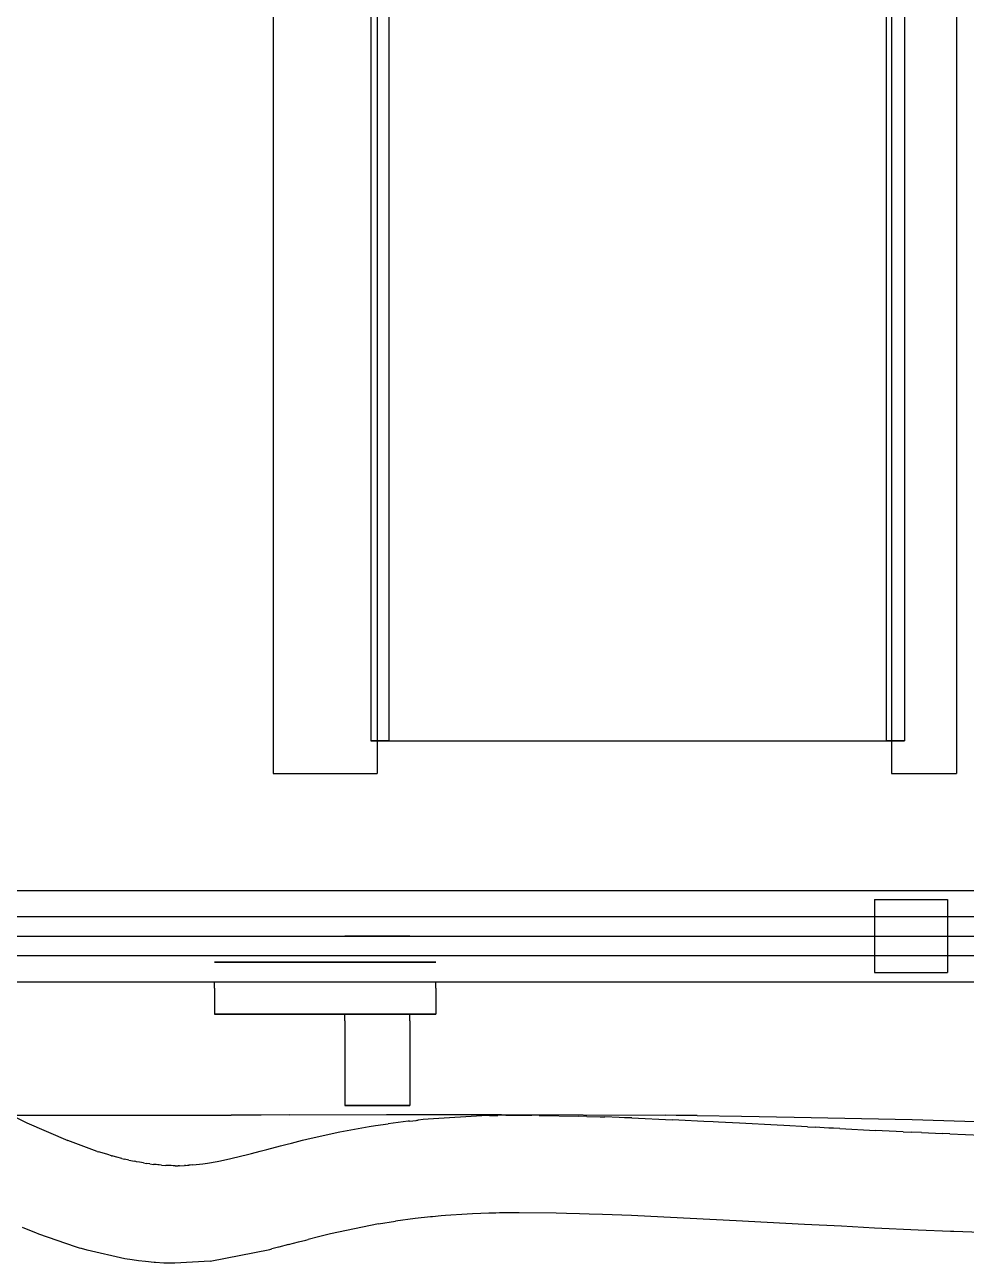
# Model space of a CAD drawing. Header units: millimetres. Extents: x -808 to -5, y -418 to 283.
# Drawn here: x -209.18 to -193.26, y -249.76 to -228.83 of the extents above; entities that cross this region are included whole.
import ezdxf

# ---------------------------------------------------------------- set-up
doc = ezdxf.new("R2010")
doc.units = ezdxf.units.MM
doc.layers.add('HIDDEN', color=8, linetype='Continuous')
doc.layers.add('VISIBLE', color=7, linetype='Continuous')

msp = doc.modelspace()

# ---------------------------------------------------------------- linework, layer by layer
at = {"layer": 'HIDDEN'}
for points in [[(-204.98, -209.579), (-204.98, -241.479)], [(-204.98, -209.579), (-204.98, -241.479)], [(-203.22, -209.579), (-203.22, -241.479)], [(-203.22, -209.579), (-203.22, -241.479)], [(-194.53, -209.579), (-194.53, -241.479)], [(-194.53, -209.579), (-194.53, -241.479)], [(-193.43, -209.579), (-193.43, -241.479)], [(-193.43, -209.579), (-193.43, -241.479)], [(-203.33, -210.129), (-203.33, -240.929)], [(-203.33, -210.129), (-203.33, -240.929)], [(-203.33, -210.129), (-203.33, -240.929)], [(-203.33, -210.129), (-203.33, -240.929)], [(-203.33, -210.129), (-203.33, -240.929)], [(-203.33, -210.129), (-203.33, -240.929)], [(-203.33, -210.129), (-203.33, -240.929)], [(-203.33, -210.129), (-203.33, -240.929)], [(-203.33, -210.129), (-203.33, -240.929)], [(-203.023, -210.129), (-203.023, -240.929)], [(-203.023, -210.129), (-203.023, -240.929)], [(-203.023, -210.129), (-203.023, -240.929)], [(-203.023, -210.129), (-203.023, -240.929)], [(-203.023, -210.129), (-203.023, -240.929)], [(-203.023, -210.129), (-203.023, -240.929)], [(-203.023, -210.129), (-203.023, -240.929)], [(-203.023, -210.129), (-203.023, -240.929)], [(-203.023, -210.129), (-203.023, -240.929)], [(-194.617, -210.129), (-194.617, -240.929)], [(-194.617, -210.129), (-194.617, -240.929)], [(-194.617, -210.129), (-194.617, -240.929)], [(-194.617, -210.129), (-194.617, -240.929)], [(-194.617, -210.129), (-194.617, -240.929)], [(-194.617, -210.129), (-194.617, -240.929)], [(-194.617, -210.129), (-194.617, -240.929)], [(-194.617, -210.129), (-194.617, -240.929)], [(-194.617, -210.129), (-194.617, -240.929)], [(-194.31, -210.129), (-194.31, -240.929)], [(-194.31, -210.129), (-194.31, -240.929)], [(-194.31, -210.129), (-194.31, -240.929)], [(-194.31, -210.129), (-194.31, -240.929)], [(-194.31, -210.129), (-194.31, -240.929)], [(-194.31, -210.129), (-194.31, -240.929)], [(-194.31, -210.129), (-194.31, -240.929)], [(-194.31, -210.129), (-194.31, -240.929)], [(-194.31, -210.129), (-194.31, -240.929)], [(-203.33, -240.929), (-194.617, -240.929)], [(-203.33, -240.929), (-203.023, -240.929)], [(-203.33, -240.929), (-194.617, -240.929)], [(-203.023, -240.929), (-203.33, -240.929)], [(-203.33, -240.929), (-194.617, -240.929)], [(-203.33, -240.929), (-203.023, -240.929)], [(-203.33, -240.929), (-194.617, -240.929)], [(-203.023, -240.929), (-203.33, -240.929)], [(-203.33, -240.929), (-194.617, -240.929)], [(-203.33, -240.929), (-203.023, -240.929)], [(-203.33, -240.929), (-194.617, -240.929)], [(-203.023, -240.929), (-203.33, -240.929)], [(-203.33, -240.929), (-194.617, -240.929)], [(-203.33, -240.929), (-203.023, -240.929)], [(-203.33, -240.929), (-194.617, -240.929)], [(-203.023, -240.929), (-203.33, -240.929)], [(-203.33, -240.929), (-194.617, -240.929)], [(-203.33, -240.929), (-203.023, -240.929)], [(-203.023, -240.929), (-194.31, -240.929)], [(-203.023, -240.929), (-194.31, -240.929)], [(-203.023, -240.929), (-194.31, -240.929)], [(-203.023, -240.929), (-194.31, -240.929)], [(-203.023, -240.929), (-194.31, -240.929)], [(-203.023, -240.929), (-194.31, -240.929)], [(-203.023, -240.929), (-194.31, -240.929)], [(-203.023, -240.929), (-194.31, -240.929)], [(-203.023, -240.929), (-194.31, -240.929)], [(-194.617, -240.929), (-194.31, -240.929)], [(-194.31, -240.929), (-194.617, -240.929)], [(-194.617, -240.929), (-194.31, -240.929)], [(-194.31, -240.929), (-194.617, -240.929)], [(-194.617, -240.929), (-194.31, -240.929)], [(-194.31, -240.929), (-194.617, -240.929)], [(-194.617, -240.929), (-194.31, -240.929)], [(-194.31, -240.929), (-194.617, -240.929)], [(-194.617, -240.929), (-194.31, -240.929)], [(-204.98, -241.479), (-203.22, -241.479)], [(-204.98, -241.479), (-203.22, -241.479)], [(-194.53, -241.479), (-193.43, -241.479)], [(-194.53, -241.479), (-193.43, -241.479)], [(-317.4, -243.459), (-97.4, -243.459)], [(-317.4, -243.459), (-97.4, -243.459)], [(-317.4, -243.459), (-97.4, -243.459)], [(-194.816, -243.613), (-193.584, -243.613)], [(-194.816, -243.613), (-193.584, -243.613)], [(-194.816, -243.613), (-194.816, -244.845)], [(-194.816, -243.613), (-194.816, -244.845)], [(-193.584, -243.613), (-193.584, -244.845)], [(-193.584, -243.613), (-193.584, -244.845)], [(-317.4, -243.899), (-97.4, -243.899)], [(-317.4, -243.899), (-97.4, -243.899)], [(-317.4, -244.229), (-97.4, -244.229)], [(-317.4, -244.229), (-97.4, -244.229)], [(-317.4, -244.229), (-97.4, -244.229)], [(-317.4, -244.229), (-97.4, -244.229)], [(-317.4, -244.229), (-97.4, -244.229)], [(-317.4, -244.229), (-97.4, -244.229)], [(-203.77, -244.229), (-203.766, -244.229)], [(-203.766, -244.229), (-203.77, -244.229)], [(-203.766, -244.229), (-203.734, -244.229)], [(-203.734, -244.229), (-203.766, -244.229)], [(-203.734, -244.229), (-203.673, -244.229)], [(-203.673, -244.229), (-203.734, -244.229)], [(-203.673, -244.229), (-203.585, -244.229)], [(-203.585, -244.229), (-203.673, -244.229)], [(-203.585, -244.229), (-203.476, -244.229)], [(-203.476, -244.229), (-203.585, -244.229)], [(-203.476, -244.229), (-203.352, -244.229)], [(-203.352, -244.229), (-203.476, -244.229)], [(-203.352, -244.229), (-203.22, -244.229)], [(-203.22, -244.229), (-203.352, -244.229)], [(-203.088, -244.229), (-203.22, -244.229)], [(-203.22, -244.229), (-203.088, -244.229)], [(-202.964, -244.229), (-203.088, -244.229)], [(-203.088, -244.229), (-202.964, -244.229)], [(-202.855, -244.229), (-202.964, -244.229)], [(-202.964, -244.229), (-202.855, -244.229)], [(-202.767, -244.229), (-202.855, -244.229)], [(-202.855, -244.229), (-202.767, -244.229)], [(-202.706, -244.229), (-202.767, -244.229)], [(-202.767, -244.229), (-202.706, -244.229)], [(-202.674, -244.229), (-202.706, -244.229)], [(-202.706, -244.229), (-202.674, -244.229)], [(-202.67, -244.229), (-202.674, -244.229)], [(-202.674, -244.229), (-202.67, -244.229)], [(-317.4, -244.559), (-97.4, -244.559)], [(-317.4, -244.559), (-97.4, -244.559)], [(-205.97, -244.669), (-205.956, -244.669)], [(-205.956, -244.669), (-205.97, -244.669)], [(-205.956, -244.669), (-205.848, -244.669)], [(-205.848, -244.669), (-205.956, -244.669)], [(-205.848, -244.669), (-205.639, -244.669)], [(-205.639, -244.669), (-205.848, -244.669)], [(-205.639, -244.669), (-205.34, -244.669)], [(-205.34, -244.669), (-205.639, -244.669)], [(-205.34, -244.669), (-204.969, -244.669)], [(-204.969, -244.669), (-205.34, -244.669)], [(-204.969, -244.669), (-204.548, -244.669)], [(-204.548, -244.669), (-204.969, -244.669)], [(-204.548, -244.669), (-204.1, -244.669)], [(-204.1, -244.669), (-204.548, -244.669)], [(-203.652, -244.669), (-204.1, -244.669)], [(-204.1, -244.669), (-203.652, -244.669)], [(-203.231, -244.669), (-203.652, -244.669)], [(-203.652, -244.669), (-203.231, -244.669)], [(-202.86, -244.669), (-203.231, -244.669)], [(-203.231, -244.669), (-202.86, -244.669)], [(-202.561, -244.669), (-202.86, -244.669)], [(-202.86, -244.669), (-202.561, -244.669)], [(-202.352, -244.669), (-202.561, -244.669)], [(-202.561, -244.669), (-202.352, -244.669)], [(-202.244, -244.669), (-202.352, -244.669)], [(-202.352, -244.669), (-202.244, -244.669)], [(-202.23, -244.669), (-202.244, -244.669)], [(-202.244, -244.669), (-202.23, -244.669)], [(-194.816, -244.845), (-193.584, -244.845)], [(-194.816, -244.845), (-193.584, -244.845)], [(-317.4, -244.999), (-97.4, -244.999)], [(-317.4, -244.999), (-97.4, -244.999)], [(-317.4, -244.999), (-97.4, -244.999)], [(-205.97, -245.549), (-205.956, -245.549)], [(-205.956, -245.549), (-205.848, -245.549)], [(-205.848, -245.549), (-205.639, -245.549)], [(-205.639, -245.549), (-205.34, -245.549)], [(-205.34, -245.549), (-204.969, -245.549)], [(-204.969, -245.549), (-204.548, -245.549)], [(-204.548, -245.549), (-204.1, -245.549)], [(-204.1, -245.549), (-203.652, -245.549)], [(-203.652, -245.549), (-203.231, -245.549)], [(-203.231, -245.549), (-202.86, -245.549)], [(-202.86, -245.549), (-202.561, -245.549)], [(-202.561, -245.549), (-202.352, -245.549)], [(-202.352, -245.549), (-202.244, -245.549)], [(-202.244, -245.549), (-202.23, -245.549)], [(-203.77, -247.089), (-203.766, -247.089)], [(-203.766, -247.089), (-203.734, -247.089)], [(-203.734, -247.089), (-203.673, -247.089)], [(-203.673, -247.089), (-203.585, -247.089)], [(-203.585, -247.089), (-203.476, -247.089)], [(-203.476, -247.089), (-203.352, -247.089)], [(-203.352, -247.089), (-203.22, -247.089)], [(-203.22, -247.089), (-203.088, -247.089)], [(-203.088, -247.089), (-202.964, -247.089)], [(-202.964, -247.089), (-202.855, -247.089)], [(-202.855, -247.089), (-202.767, -247.089)], [(-202.767, -247.089), (-202.706, -247.089)], [(-202.706, -247.089), (-202.674, -247.089)], [(-202.674, -247.089), (-202.67, -247.089)]]:
    msp.add_lwpolyline(points, dxfattribs=at)
at = {"layer": 'VISIBLE'}
for points in [[(-317.4, -243.459), (-97.4, -243.459)], [(-317.4, -244.999), (-97.4, -244.999)], [(-205.97, -245.109), (-205.97, -244.999)], [(-202.23, -245.109), (-202.23, -244.999)], [(-205.97, -245.109), (-205.97, -245.549)], [(-202.23, -245.109), (-202.23, -245.549)], [(-205.956, -245.549), (-205.97, -245.549)], [(-205.848, -245.549), (-205.956, -245.549)], [(-205.639, -245.549), (-205.848, -245.549)], [(-205.34, -245.549), (-205.639, -245.549)], [(-204.969, -245.549), (-205.34, -245.549)], [(-204.548, -245.549), (-204.969, -245.549)], [(-204.1, -245.549), (-204.548, -245.549)], [(-203.652, -245.549), (-204.1, -245.549)], [(-203.77, -245.659), (-203.77, -245.549)], [(-203.77, -245.659), (-203.77, -247.089)], [(-203.231, -245.549), (-203.652, -245.549)], [(-202.86, -245.549), (-203.231, -245.549)], [(-202.561, -245.549), (-202.86, -245.549)], [(-202.67, -245.659), (-202.67, -245.549)], [(-202.67, -245.659), (-202.67, -247.089)], [(-202.352, -245.549), (-202.561, -245.549)], [(-202.244, -245.549), (-202.352, -245.549)], [(-202.23, -245.549), (-202.244, -245.549)], [(-203.766, -247.089), (-203.77, -247.089)], [(-203.734, -247.089), (-203.766, -247.089)], [(-203.673, -247.089), (-203.734, -247.089)], [(-203.585, -247.089), (-203.673, -247.089)], [(-203.476, -247.089), (-203.585, -247.089)], [(-203.352, -247.089), (-203.476, -247.089)], [(-203.22, -247.089), (-203.352, -247.089)], [(-203.088, -247.089), (-203.22, -247.089)], [(-202.964, -247.089), (-203.088, -247.089)], [(-202.855, -247.089), (-202.964, -247.089)], [(-202.767, -247.089), (-202.855, -247.089)], [(-202.706, -247.089), (-202.767, -247.089)], [(-202.674, -247.089), (-202.706, -247.089)], [(-202.67, -247.089), (-202.674, -247.089)], [(-209.584, -247.166), (-209.144, -247.383)], [(-209.403, -247.256), (-207.161, -247.255)], [(-207.161, -247.255), (-206.795, -247.255)], [(-206.795, -247.255), (-206.268, -247.254)], [(-206.268, -247.254), (-205.689, -247.253)], [(-205.186, -247.252), (-205.689, -247.253)], [(-204.699, -247.25), (-205.186, -247.252)], [(-204.699, -247.25), (-203.067, -247.246)], [(-203.067, -247.246), (-201.12, -247.245)], [(-202.696, -247.357), (-203.036, -247.4)], [(-202.674, -247.354), (-202.696, -247.357)], [(-202.674, -247.354), (-202.561, -247.342)], [(-202.561, -247.342), (-202.544, -247.34)], [(-202.544, -247.34), (-202.532, -247.339)], [(-202.445, -247.33), (-202.532, -247.339)], [(-202.363, -247.322), (-202.445, -247.33)], [(-201.362, -247.262), (-202.363, -247.322)], [(-201.322, -247.261), (-201.362, -247.262)], [(-201.322, -247.261), (-201.184, -247.259)], [(-201.05, -247.257), (-201.184, -247.259)], [(-201.12, -247.245), (-198.354, -247.257)], [(-201.05, -247.257), (-200.609, -247.257)], [(-200.484, -247.258), (-200.609, -247.257)], [(-200.484, -247.258), (-199.812, -247.272)], [(-199.678, -247.275), (-199.812, -247.272)], [(-199.678, -247.275), (-199.454, -247.282)], [(-199.454, -247.282), (-199.372, -247.285)], [(-199.129, -247.294), (-199.372, -247.285)], [(-199.043, -247.297), (-199.129, -247.294)], [(-198.92, -247.302), (-199.043, -247.297)], [(-198.92, -247.302), (-198.237, -247.333)], [(-198.168, -247.259), (-198.354, -247.257)], [(-198.124, -247.339), (-198.237, -247.333)], [(-197.814, -247.263), (-198.168, -247.259)], [(-197.699, -247.36), (-198.124, -247.339)], [(-197.814, -247.263), (-197.062, -247.272)], [(-197.544, -247.368), (-197.699, -247.36)], [(-197.062, -247.272), (-196.172, -247.286)], [(-196.172, -247.286), (-194.181, -247.329)], [(-194.181, -247.329), (-191.69, -247.405)], [(-209.144, -247.383), (-208.45, -247.684)], [(-204.339, -247.644), (-203.856, -247.539)], [(-203.856, -247.539), (-203.67, -247.503)], [(-203.67, -247.503), (-203.358, -247.448)], [(-203.358, -247.448), (-203.253, -247.431)], [(-203.253, -247.431), (-203.036, -247.4)], [(-197.453, -247.373), (-197.544, -247.368)], [(-197.217, -247.385), (-197.453, -247.373)], [(-197.099, -247.392), (-197.217, -247.385)], [(-196.459, -247.425), (-197.099, -247.392)], [(-196.35, -247.431), (-196.459, -247.425)], [(-195.95, -247.452), (-196.35, -247.431)], [(-195.95, -247.452), (-195.817, -247.459)], [(-195.585, -247.472), (-195.817, -247.459)], [(-195.507, -247.476), (-195.585, -247.472)], [(-195.399, -247.481), (-195.507, -247.476)], [(-195.399, -247.481), (-194.797, -247.512)], [(-194.687, -247.517), (-194.797, -247.512)], [(-194.33, -247.535), (-194.687, -247.517)], [(-194.33, -247.535), (-194.183, -247.542)], [(-194.024, -247.549), (-194.183, -247.542)], [(-194.024, -247.549), (-193.667, -247.565)], [(-193.544, -247.57), (-193.667, -247.565)], [(-193.544, -247.57), (-193.011, -247.592)], [(-207.958, -247.866), (-208.45, -247.684)], [(-205.089, -247.834), (-204.854, -247.773)], [(-204.854, -247.773), (-204.742, -247.744)], [(-204.742, -247.744), (-204.671, -247.726)], [(-204.671, -247.726), (-204.484, -247.679)], [(-204.484, -247.679), (-204.339, -247.644)], [(-207.958, -247.866), (-207.935, -247.873)], [(-207.909, -247.881), (-207.935, -247.873)], [(-207.778, -247.921), (-207.909, -247.881)], [(-207.716, -247.939), (-207.778, -247.921)], [(-207.716, -247.939), (-207.703, -247.942)], [(-207.685, -247.947), (-207.703, -247.942)], [(-207.624, -247.964), (-207.685, -247.947)], [(-207.54, -247.986), (-207.624, -247.964)], [(-207.54, -247.986), (-207.496, -247.997)], [(-205.873, -248.025), (-205.694, -247.986)], [(-205.694, -247.986), (-205.674, -247.982)], [(-205.674, -247.982), (-205.417, -247.919)], [(-205.417, -247.919), (-205.349, -247.902)], [(-205.349, -247.902), (-205.201, -247.863)], [(-205.201, -247.863), (-205.089, -247.834)], [(-207.421, -248.014), (-207.496, -247.997)], [(-207.421, -248.014), (-207.327, -248.034)], [(-207.304, -248.039), (-207.327, -248.034)], [(-207.289, -248.042), (-207.304, -248.039)], [(-207.241, -248.051), (-207.289, -248.042)], [(-207.174, -248.062), (-207.241, -248.051)], [(-207.174, -248.062), (-207.123, -248.071)], [(-207.066, -248.079), (-207.123, -248.071)], [(-207.066, -248.079), (-207.002, -248.086)], [(-206.959, -248.091), (-207.002, -248.086)], [(-206.931, -248.094), (-206.959, -248.091)], [(-206.907, -248.096), (-206.931, -248.094)], [(-206.869, -248.099), (-206.907, -248.096)], [(-206.869, -248.099), (-206.793, -248.104)], [(-206.761, -248.105), (-206.793, -248.104)], [(-206.706, -248.107), (-206.761, -248.105)], [(-206.67, -248.108), (-206.706, -248.107)], [(-206.637, -248.108), (-206.67, -248.108)], [(-206.637, -248.108), (-206.588, -248.108)], [(-206.565, -248.108), (-206.588, -248.108)], [(-206.565, -248.108), (-206.479, -248.105)], [(-206.461, -248.104), (-206.479, -248.105)], [(-206.461, -248.104), (-206.427, -248.102)], [(-206.427, -248.102), (-206.415, -248.101)], [(-206.415, -248.101), (-206.407, -248.1)], [(-206.381, -248.098), (-206.407, -248.1)], [(-206.337, -248.095), (-206.381, -248.098)], [(-206.337, -248.095), (-206.172, -248.076)], [(-206.172, -248.076), (-206.093, -248.064)], [(-206.093, -248.064), (-205.929, -248.036)], [(-205.929, -248.036), (-205.873, -248.025)], [(-202.582, -249.003), (-202.915, -249.047)], [(-202.323, -248.974), (-202.582, -249.003)], [(-202.286, -248.97), (-202.323, -248.974)], [(-202.139, -248.956), (-202.286, -248.97)], [(-202.069, -248.95), (-202.139, -248.956)], [(-201.702, -248.925), (-202.069, -248.95)], [(-201.611, -248.92), (-201.702, -248.925)], [(-201.472, -248.915), (-201.611, -248.92)], [(-201.336, -248.91), (-201.472, -248.915)], [(-201.215, -248.908), (-201.336, -248.91)], [(-201.154, -248.907), (-201.215, -248.908)], [(-200.973, -248.905), (-201.154, -248.907)], [(-200.822, -248.905), (-200.973, -248.905)], [(-200.197, -248.911), (-200.822, -248.905)], [(-200.024, -248.915), (-200.197, -248.911)], [(-199.803, -248.921), (-200.024, -248.915)], [(-199.637, -248.926), (-199.803, -248.921)], [(-199.414, -248.933), (-199.637, -248.926)], [(-198.926, -248.952), (-199.414, -248.933)], [(-198.596, -248.966), (-198.926, -248.952)], [(-197.933, -248.999), (-198.596, -248.966)], [(-197.152, -249.039), (-197.933, -248.999)], [(-196.629, -249.067), (-197.152, -249.039)], [(-209.008, -249.238), (-209.219, -249.153)], [(-208.995, -249.243), (-209.008, -249.238)], [(-208.943, -249.263), (-208.995, -249.243)], [(-203.202, -249.093), (-204.011, -249.26)], [(-203.202, -249.093), (-202.915, -249.047)], [(-195.999, -249.1), (-196.629, -249.067)], [(-195.376, -249.133), (-195.999, -249.1)], [(-194.813, -249.162), (-195.376, -249.133)], [(-194.08, -249.197), (-194.813, -249.162)], [(-193.529, -249.221), (-194.08, -249.197)], [(-193.475, -249.223), (-193.529, -249.221)], [(-192.112, -249.271), (-193.475, -249.223)], [(-208.321, -249.48), (-208.943, -249.263)], [(-204.719, -249.44), (-204.885, -249.483)], [(-204.719, -249.44), (-204.55, -249.396)], [(-204.55, -249.396), (-204.431, -249.365)], [(-204.431, -249.365), (-204.39, -249.354)], [(-204.214, -249.309), (-204.39, -249.354)], [(-204.011, -249.26), (-204.214, -249.309)], [(-208.256, -249.5), (-208.321, -249.48)], [(-208.234, -249.506), (-208.256, -249.5)], [(-208.221, -249.51), (-208.234, -249.506)], [(-208.125, -249.537), (-208.221, -249.51)], [(-207.488, -249.682), (-208.125, -249.537)], [(-206.045, -249.721), (-205.036, -249.522)], [(-205.036, -249.522), (-205.003, -249.514)], [(-204.892, -249.485), (-205.003, -249.514)], [(-204.885, -249.483), (-204.892, -249.485)], [(-207.365, -249.702), (-207.488, -249.682)], [(-207.257, -249.717), (-207.365, -249.702)], [(-207.138, -249.73), (-207.257, -249.717)], [(-206.99, -249.743), (-207.138, -249.73)], [(-206.969, -249.745), (-206.99, -249.743)], [(-206.828, -249.753), (-206.969, -249.745)], [(-206.764, -249.755), (-206.828, -249.753)], [(-206.64, -249.757), (-206.764, -249.755)], [(-206.045, -249.721), (-206.64, -249.757)]]:
    msp.add_lwpolyline(points, dxfattribs=at)

doc.saveas('drawing.dxf')
